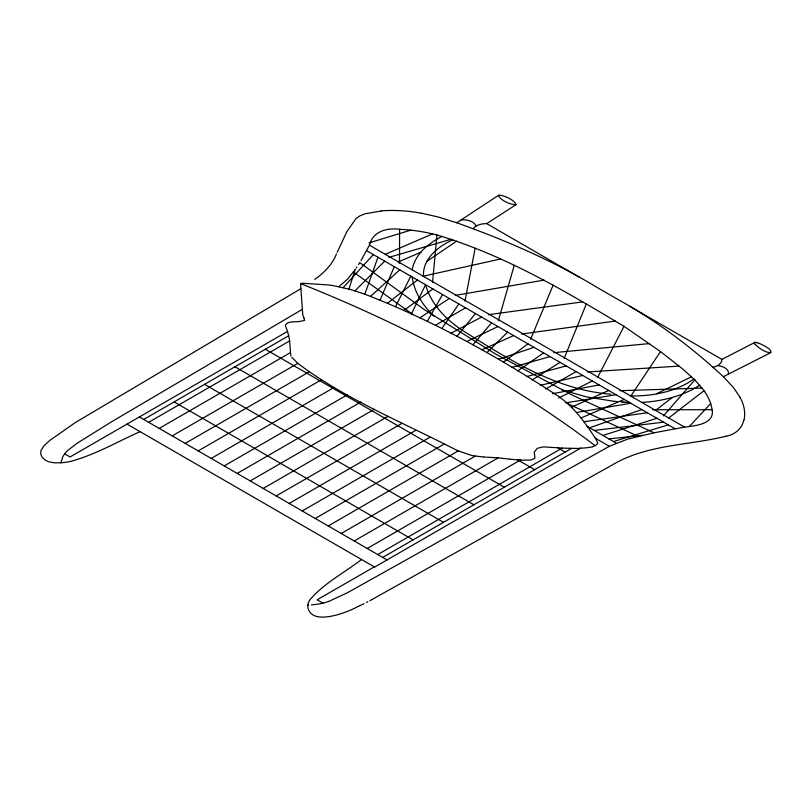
<?xml version="1.0" encoding="UTF-8"?>
<svg xmlns="http://www.w3.org/2000/svg" width="812" height="812" viewBox="0 0 812 812"><rect width="100%" height="100%" fill="white"/><g stroke="black" fill="none" stroke-linecap="round" stroke-linejoin="round"><path stroke-width="1.22" d="M399.494 263.565L399.595 229.309C387.598 227.624 373.104 231.075 369.785 244.422M432.512 282.566L436.998 235.003L430.867 233.521A112.929 65.204 0 0 0 410.76 230.151M464.961 301.252L475.132 248.32M361.584 559.539C344.45 572.602 324.475 582.945 310.225 599.398A41.219 23.802 0 0 0 307.636 605.194C308.854 627.585 347.11 612.593 357.706 606.665M743.69 420.281C742.026 429.071 734.16 434.887 725.969 436.227M498.345 320.74L514.229 265.392M300.724 284.027A2.142 1.238 0 0 1 300.947 283.743A3.289 1.898 0 0 1 302.379 283.276L328.769 284.961A90.203 52.08 0 0 1 333.813 285.743L348.896 289.123L355.23 269.411M595.561 438.561C584.275 421.235 571.77 403.95 553.652 393.211C494 354.448 431.263 319.847 364.811 294.198L377.976 257.262M564.167 358.417L586.294 304.084M530.622 339.264L553.145 285.113M380.057 300.146L394.287 266.681M337.224 252.238L346.856 231.684L356.092 218.458L359.949 215.819L365.339 213.729L381.275 211.039M336.472 253.923C332.331 264.651 323.927 272.933 314.68 279.44M360.995 260.632L369.633 244.757M369.44 245.183L684.546 427.112C695.184 425.772 716.001 424.209 711.85 408.446A105.712 61.032 0 0 0 710.713 403.767L710.551 403.259M411.42 313.899L425.539 284.748C431.253 304.703 446.559 320.293 463.703 331.195C508.83 359.483 556.25 390.075 610.939 394.175M395.464 306.733L410.781 276.202M597.632 377.478L624.022 326.333C564.502 290.716 503.937 254.836 436.998 235.003M452.883 239.804A75.993 43.878 0 0 0 438.419 248.33L435.465 250.796A75.993 43.878 0 0 0 428.462 258.795L426.777 261.626A75.993 43.878 0 0 0 423.458 273.411L423.509 276.405M427.305 321.379L442.54 294.533M359.746 262.591L424.767 309.94L495.817 354.144L572.379 395.17L654.015 432.786L684.546 427.112M359.33 263.24L358.478 264.55M630.589 396.429L660.501 351.576L624.022 326.333M356.884 266.945L356.153 268.041M354.854 269.96L347.617 279.105L338.807 286.697M441.829 328.515L458.881 303.972M353.423 272L413.085 314.67M300.816 288.737L75.181 422.646L49.796 440.449L43.716 446.042L40.935 450.619L40.712 453.959L42.133 457.207L45.076 460.059L48.923 461.886L54.252 462.81L60.991 462.779L62.605 457.298A40.336 23.284 0 0 1 64.676 453.857L64.696 453.827A50.709 29.273 0 0 1 67.853 450.355L77.272 443.169L110.929 422.179L302.267 309.382M457.004 336.29L475.436 313.523M472.939 344.806L491.564 322.841M663.424 415.886L694.839 379.894L682.141 368.546L660.572 351.626M343.1 287.651L373.358 254.592M689.429 426.371L710.662 403.584M348.896 289.123L354.935 290.889L384.715 261.159M486.946 352.581L507.612 332.108M370.587 296.35L399.758 269.838M472.939 228.71L475.933 226.101A15.042 8.688 0 0 1 486.733 223.615L515.955 204.715C514.828 199.823 503.064 194.951 498.68 195.205L456.77 222.772L438.297 217.027L421.337 213.16M387.425 303.252L417.439 280.038M655.578 410.385L672.295 397.454M668.733 417.977L704.075 390.663L694.839 379.894M403.899 310.478L432.877 288.96M503.379 362.152L527.983 343.862M713.088 367.349L717.595 365.623A15.042 8.688 0 0 0 721.909 359.391L754.784 342.451M498.558 195.286C499.908 200.067 509.936 204.675 515.955 204.715M517.751 370.901L543.614 352.895M426.96 261.281L456.659 241.123M419.875 317.837L449.34 298.461M532.104 379.996L560.036 362.365M699.832 385.243L691.235 390.207L681.542 394.429A87.554 50.547 0 0 1 641.744 402.397M757.718 342.786C780.88 352.103 769.289 358.234 754.957 344.166M435.405 325.318L465.52 307.809M285.54 326.028L287.529 331.418L70.065 456.973L64.676 453.857M143.724 419.449L288.696 335.752L287.529 331.418M148.677 422.311L289.651 340.918L288.696 335.752M159.203 428.391L290.493 352.591M172.205 435.892L297.801 363.38C345.841 399.423 402.478 422.199 455.522 449.625M185.197 443.403L309.037 371.906M198.199 450.904L321.319 379.833M211.201 458.415L334.25 387.375M224.203 465.926L347.516 394.723M237.205 473.426L360.914 402.001M250.208 480.937L374.454 409.207M263.21 488.438L388.106 416.333M276.212 495.949L401.899 423.387M289.214 503.45L415.805 430.37M302.216 510.961L429.832 437.282M315.218 518.462L443.971 444.134M328.221 525.973L458.283 450.873L471.254 455.339A35.85 20.696 0 0 0 473.985 455.897L483.587 456.973M341.213 533.474L475.223 456.111M354.215 540.985L498.162 457.866L509.165 459.074M367.217 548.486L520.35 460.079L521.385 460.14M377.742 554.566L562.127 448.112L576.652 448.427A75.019 43.31 0 0 0 580.022 448.315L580.57 448.295M382.696 557.428L571.465 448.437M374.291 566.867L317.137 599.794L322.963 603.164M580.377 448.305L374.647 567.081L127.007 424.097M576.073 371.632L545.745 389.029M654.015 432.786L627.473 439.18L609.365 446.316L348.104 592.354M347.495 592.689L329.185 601.235A50.029 28.887 0 0 1 322.892 603.123L322.8 603.143A40.092 23.152 0 0 1 317.157 604.26L311.412 604.899M441.941 236.363L433.354 241.316L426.046 246.919A87.554 50.547 0 0 0 412.232 269.888M451.036 333.194L481.567 317.066M558.697 397.992L592.263 380.98M456.77 222.772C505.561 240.261 553.459 260.825 597.774 287.854L615.851 298.278C654.868 319.654 690.768 346.45 723.36 376.687L771.004 352.55M369.886 600.718L612.502 464.819C646.931 444.377 687.997 445.595 725.786 436.277M367.745 601.793L366.506 602.413M691.57 376.748L656.066 394.003A75.993 43.878 0 0 1 635.664 395.921L630.477 395.891M364.03 603.641L362.781 604.25M362.152 604.554L360.264 605.468M140.07 431.639C117.263 441.84 95.268 454.69 71.02 461.297A41.219 23.802 0 0 1 60.991 462.789M466.798 341.476L497.989 326.546M359.625 605.762L358.346 606.371M481.952 349.779L513.62 335.579M571.445 407.208L608.726 390.481M385.253 254.308L432.563 233.907M398.408 261.911L420.799 252.258M581.047 417.987L624.164 399.402M589.593 427.751L641.845 409.603M498.527 359.269L533.991 347.333M592.851 446.549L594.414 445.981A9.866 5.694 0 0 0 595.105 445.646A8.729 5.045 0 0 0 595.46 445.453A6.983 4.03 0 0 0 597.581 442.57L595.815 438.916M602.9 435.435L656.878 418.281M369.064 242.879L410.75 230.172M613.496 441.545L668.246 424.849L674.904 428.685M388.887 257.374L451.208 239.235M511.996 367.359L550.039 356.6M526.734 376.555L566.167 365.918M540.203 385.314L582.722 375.469M422.585 276.334L500.263 259.058M656.705 393.881L660.968 393.028A75.993 43.878 0 0 0 674.833 388.989L679.096 387.283A75.993 43.878 0 0 0 693.864 378.93M552.566 393.698L599.063 384.908M455.41 295.365L543.989 280.12M576.561 412.476L630.822 403.239M565.517 402.864L616.064 394.723M583.848 421.753L647.316 412.76M521.588 334.047L615.384 321.044M488.428 314.68L582.519 301.902M594.232 430.431L663.627 422.179M608.929 438.916L642.586 435.313M553.682 352.682L649.63 343.567M301.14 321.187L304.581 320.405L304.104 318.314M300.338 321.258C295.741 322.435 287.661 320.476 285.296 325.348M308.722 605.113L307.667 605.194M587.431 371.957L679.116 366.09M619.789 390.694L702.177 388.106M652.706 409.755L712.043 409.705M629.381 402.407L627.625 402.336M399.504 229.309L401.757 229.42A105.712 61.032 0 0 1 409.867 230.07L410.182 230.111M627.311 402.316L624.601 402.163M487.078 457.176L498.162 457.866M521.761 460.16L531.018 460.059L534.763 458.313A4.75 2.74 0 0 0 534.885 457.856L534.286 452.142L537.128 448.488A8.658 5.004 0 0 1 537.524 448.254L543.208 446.884L554.068 447.524M562.127 448.112L554.515 447.554M485.992 457.126L484.023 457.004M624.286 402.143L623.484 402.092M520.35 460.079L514.341 459.612M623.169 402.072L622.54 402.031M622.215 402.011L620.632 401.889M557.712 447.818L565.122 452.101M517.741 459.897L534.722 469.661M617.313 401.615L616.369 401.524M513.793 459.562L513.255 459.511M616.054 401.493L615.12 401.402M512.727 459.45L509.652 459.135M614.806 401.372L613.862 401.28M613.557 401.24L586.558 396.895L561.914 389.912M354.935 290.889L364.811 294.198M458.283 450.873L457.227 450.406M456.801 450.213L455.948 449.828M567.7 403.645L638.161 436.338M629.726 306.307L721.909 359.391M366.709 250.756L668.246 424.849M587.025 426.27L616.349 443.19M595.308 438.196L609.365 446.316M265.341 349.241L504.313 487.21M234.932 366.791L473.914 504.759M204.533 384.35L443.504 522.319M174.123 401.899L413.105 539.868M139.39 416.952L387.03 559.925M486.733 223.615L579.382 277.227M297.781 363.36L291.792 357.27M433.862 315.99C422.93 305.718 414.171 292.229 412.232 277.125M723.36 376.687L733.317 387.354L740.016 397.139M704.075 390.663L704.745 391.638M304.053 318.243L302.764 314.934L300.623 284.829M290.929 355.981L290.493 352.682M289.651 340.918L290.483 352.408M717.595 365.623A13.002 7.511 0 0 1 728.354 374.149M755.13 344.105A4.151 2.395 0 0 1 754.389 342.512M300.988 283.753A1300.235 750.684 0 0 1 595.105 445.646M461.165 219.89A13.002 7.511 0 0 1 475.933 226.101M754.784 342.288A4.07 2.345 0 0 1 757.515 342.857M739.854 397.169A91.137 52.618 0 0 1 744.015 420.301M381.234 210.846A91.137 52.618 0 0 1 421.286 213.251M592.963 446.701A35.637 20.574 0 0 1 580.57 448.143M704.725 391.648A112.929 65.204 0 0 1 710.581 403.249"/></g></svg>
